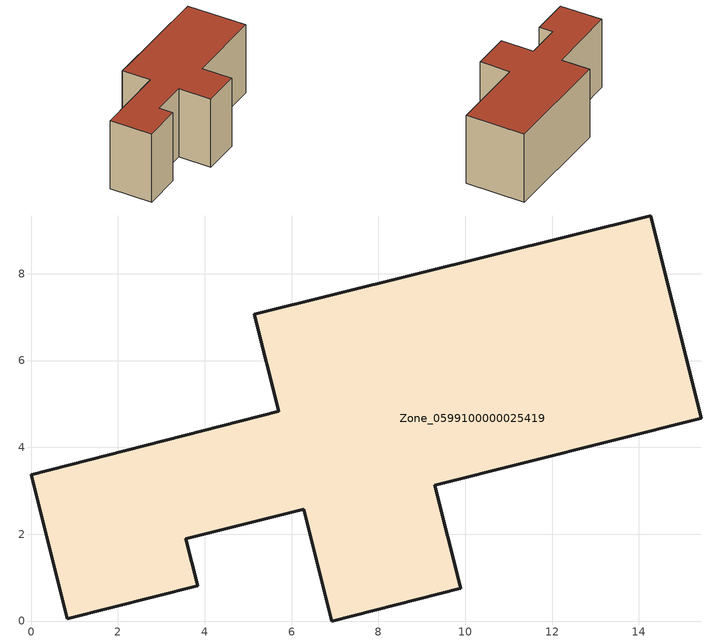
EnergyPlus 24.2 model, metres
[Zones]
Zone_0599100000025419
 floor ground (C_G): 5.14,7.07 14.27,9.33 15.44,4.67 9.3,3.13 9.9,0.75 6.93,0 6.28,2.58 3.56,1.9 3.84,0.81 0.83,0.05 0,3.37 5.71,4.83 z0
 wall outside (C_F): 3.84,0.81 3.56,1.9 6.28,2.58 6.93,0 9.9,0.75 9.3,3.13 15.44,4.67 14.27,9.33 5.14,7.07 5.71,4.83 0,3.37 0.83,0.05 3.84,0.81 z0:5.92
 roof outside (C_R): 14.27,9.33 5.14,7.07 5.71,4.83 0,3.37 0.83,0.05 3.84,0.81 3.56,1.9 6.28,2.58 6.93,0 9.9,0.75 9.3,3.13 15.44,4.67 z5.92
[BUILDING]
Pand.0599100000025419: North Axis=0; Terrain=City; Loads Convergence Tolerance Value=0.04; Temperature Convergence Tolerance Value=0.4; Solar Distribution=FullExterior; Maximum Number of Warmup Days=25; Minimum Number of Warmup Days=1
[Site:Location]
Rotterdam.The.Hague.AP_ZH_NLD Design_Conditions: Latitude=51.96; Longitude=4.45; Time Zone=1; Elevation=-4.5
[SITE:GROUNDTEMPERATURE:BUILDINGSURFACE]
18, 18, 18, 18, 18, 18, 18, 18, 18, 18, 18, 18
[MATERIAL] Thermal Absorptance=0.9; Solar Absorptance=0.7; Visible Absorptance=0.7
Name | Roughness | Thickness | Conductivity | Density | Specific Heat
G.TI.1965-1974 | MediumSmooth | 0.15 | 0.882353 | 540 | 1210
F.TI.1965-1974 | Rough | 0.3 | 0.697674 | 1920 | 840
R.TI.1965-1974 | MediumRough | 0.2 | 0.232558 | 1500 | 1000
[CONSTRUCTION]
C_G: G.TI.1965-1974
C_F: F.TI.1965-1974
C_R: R.TI.1965-1974
[ZONE]
Zone_0599100000025419: Type=1; Multiplier=1; Ceiling Height=Autocalculate; Volume=Autocalculate; Floor Area=autocalculate; Part of Total Floor Area=Yes
[ZONEINFILTRATION:DESIGNFLOWRATE]
Infil_Zone_0599100000025419: Zone or ZoneList or Space or SpaceList=Zone_0599100000025419; Schedule=AlwaysOn; Design Flow Rate Calculation Method=Flow/Area; Flow Rate per Floor Area=0.003; Constant Term Coefficient=1; Temperature Term Coefficient=0; Velocity Term Coefficient=0; Velocity Squared Term Coefficient=0
[HVACTEMPLATE:ZONE:IDEALLOADSAIRSYSTEM]
Zone_0599100000025419: Maximum Heating Supply Air Temperature=50; Minimum Cooling Supply Air Temperature=13; Maximum Heating Supply Air Humidity Ratio=0.0156; Minimum Cooling Supply Air Humidity Ratio=0.0077; Heating Limit=NoLimit; Cooling Limit=NoLimit; Dehumidification Control Type=ConstantSensibleHeatRatio; Cooling Sensible Heat Ratio=0.7; Dehumidification Setpoint=60; Humidification Control Type=None; Humidification Setpoint=30; Outdoor Air Method=None; Outdoor Air Flow Rate per Person=0.00944; Outdoor Air Flow Rate per Zone Floor Area=0; Outdoor Air Flow Rate per Zone=0; Demand Controlled Ventilation Type=None; Outdoor Air Economizer Type=NoEconomizer; Heat Recovery Type=None; Sensible Heat Recovery Effectiveness=0.7; Latent Heat Recovery Effectiveness=0.65
[ZONECONTROL:THERMOSTAT]
ThermostatControl_Zone_0599100000025419: Zone or ZoneList=Zone_0599100000025419; Control Type Schedule=DualSetpointControlType; Control 1=Thermostat_Zone_0599100000025419; Temperature Difference Between Cutout And Setpoint=0
[THERMOSTATSETPOINT:DUALSETPOINT]
Thermostat_Zone_0599100000025419: Heating Setpoint Temperature Schedule=HeatingSetpoint_Zone_0599100000025419; Cooling Setpoint Temperature Schedule=CoolingSetpoint_Zone_0599100000025419
[SCHEDULE:COMPACT]
HeatingSetpoint_Zone_0599100000025419: Through: 12/31, For: AllDays, Until: 24:00, 21
CoolingSetpoint_Zone_0599100000025419: Through: 12/31, For: AllDays, Until: 24:00, 24
DualSetpointControlType: Through: 12/31, For: AllDays, Until: 24:00, 4
AlwaysOn: Through: 12/31, For: AllDays, Until: 24:00, 1
